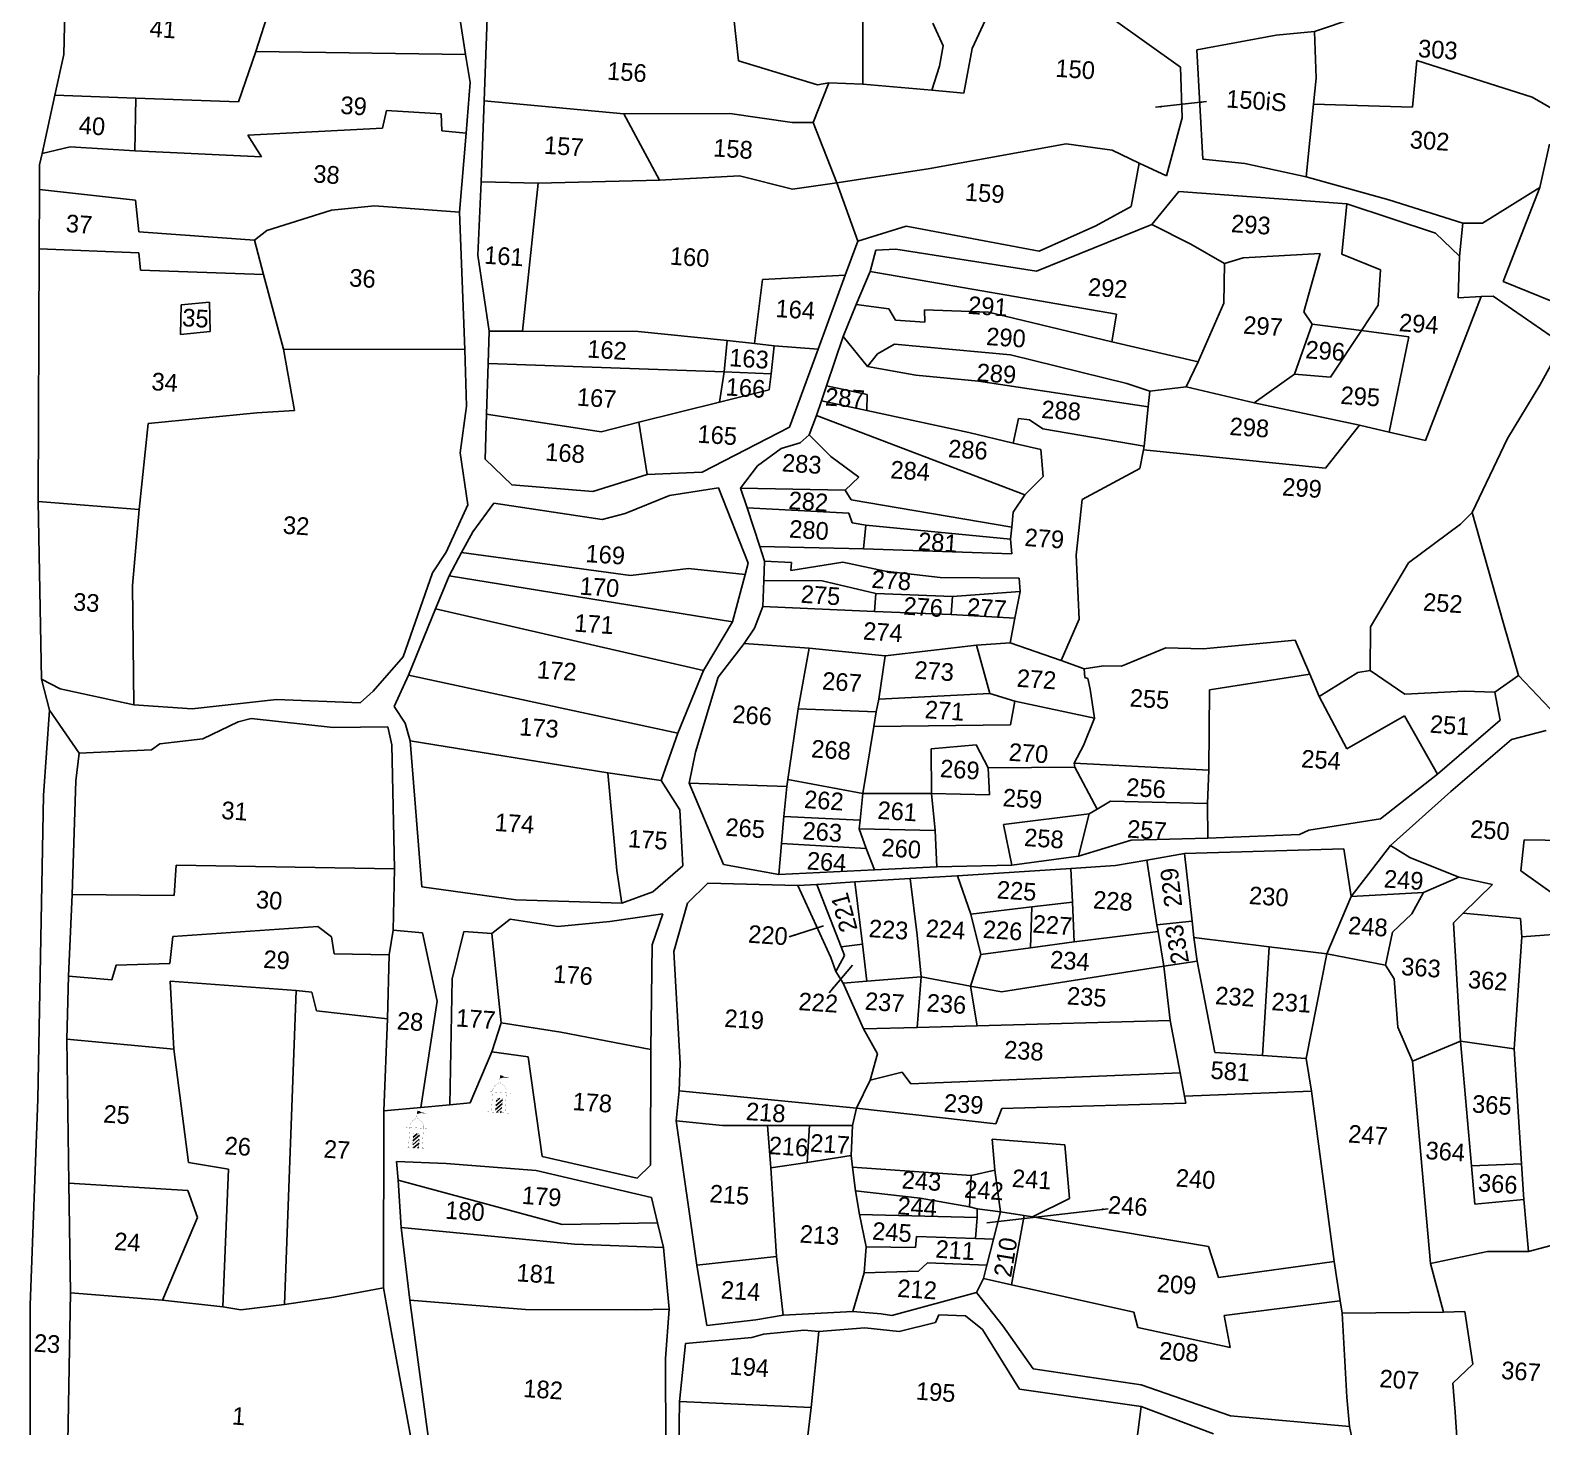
# Model space of a CAD drawing. Header units: metres. Extents: x 274790 to 276877, y 2077867 to 2079409.
# Drawn here: x 274841 to 275455, y 2078204 to 2078771 of the extents above; entities that cross this region are included whole.
import ezdxf
from ezdxf.enums import TextEntityAlignment as Align

# ---------------------------------------------------------------- set-up
doc = ezdxf.new("R2010")
doc.units = ezdxf.units.M
for name, color, linetype in [('OFF', 1, 'Continuous'), ('POLY_PARCEL', 6, 'Continuous'), ('POLY_ROAD', 30, 'Continuous'), ('POLY_WATER', 4, 'Continuous'), ('TEXT_PARCEL', 7, 'Continuous'), ('V_BOUND_LINE', 7, 'Continuous')]:
    doc.layers.add(name, color=color, linetype=linetype)
doc.styles.get("Standard").update_dxf_attribs({"font": 'simplex.shx'})
doc.styles.add('TEXT_MAP', font='', dxfattribs={"height": 1.8})
doc.styles.get('TEXT_MAP').set_extended_font_data('Kruti Dev 050')
doc.dimstyles.get("Standard").update_dxf_attribs({"dimtxt": 0.18, "dimasz": 0.18, "dimexe": 0.18, "dimexo": 0.0625, "dimgap": 0.09, "dimtad": 0, "dimtih": 1, "dimtoh": 1, "dimdec": 4, "dimzin": 0, "dimdsep": 46, "dimtxsty": 'Standard', "dimcen": 0.09, "dimadec": 0, "dimazin": 0, "dimtfac": 1, "dimtdec": 4, "dimtofl": 0, "dimtmove": 0, "dimatfit": 3, "dimfxl": 1, "dimtolj": 1, "dimtzin": 0, "dimarcsym": 0})

msp = doc.modelspace()

# ---------------------------------------------------------------- hatches: boundary and pattern name
at = {"linetype": 'Continuous'}
for points in [[(275032.78, 2078345.46), (275033.58, 2078345.53), (275034.46, 2078345.39), (275035.56, 2078345.35), (275033.34, 2078345.82), (275032.66, 2078346.26), (275031.79, 2078346.45), (275031.68, 2078345.17), (275031.83, 2078345.17)], [(274999.13, 2078331.04), (274999.93, 2078331.12), (275000.8, 2078330.97), (275001.9, 2078330.94), (274999.68, 2078331.4), (274999.01, 2078331.85), (274998.14, 2078332.04), (274998.03, 2078330.76), (274998.18, 2078330.76)]]:
    msp.add_hatch(color=256, dxfattribs=at).paths.add_polyline_path(points)
h = msp.add_hatch(dxfattribs=at)
h.set_pattern_fill('ANSI31', color=256, scale=8.994345, angle=-3.92422, style=0)
h.set_pattern_definition([(41.07578, (274778.0122, 2078096.6078), (-0.7387243, 0.8475385), [])])
h.paths.add_polyline_path([(275030.23, 2078337.19), (275029.83, 2078331.4), (275032.34, 2078331.23), (275032.73, 2078337.02)])
h = msp.add_hatch(dxfattribs=at)
h.set_pattern_fill('ANSI31', color=256, scale=8.994345, angle=-3.92422, style=0)
h.set_pattern_definition([(41.07578, (274744.3589, 2078082.1954), (-0.7387243, 0.8475385), [])])
h.paths.add_polyline_path([(274996.57, 2078322.78), (274996.18, 2078316.99), (274998.68, 2078316.81), (274999.08, 2078322.61)])

# ---------------------------------------------------------------- linework, layer by layer
at = {"linetype": 'Continuous', "const_width": 0.045}
for points in [[(275031.56, 2078343.78), (275031.79, 2078346.45), (275032.66, 2078346.26), (275033.34, 2078345.82), (275035.56, 2078345.35), (275034.46, 2078345.39), (275033.58, 2078345.53), (275032.78, 2078345.46), (275031.83, 2078345.17), (275031.68, 2078345.17)], [(275027.23, 2078339.78), (275036.02, 2078339.18)], [(275028.2, 2078331.51), (275028.76, 2078339.67)], [(275028.76, 2078339.67), (275028.83, 2078340.7), (275029.41, 2078341.98), (275030.3, 2078342.76), (275031.08, 2078343.15), (275031.56, 2078343.78), (275032.06, 2078343.26), (275033.02, 2078342.44), (275033.56, 2078342.05), (275034, 2078341.36), (275034.3, 2078340.5), (275034.3, 2078339.29)], [(275033.74, 2078331.13), (275034.3, 2078339.29)], [(275029.83, 2078331.4), (275030.23, 2078337.19), (275032.73, 2078337.02), (275032.34, 2078331.23)], [(274995.11, 2078325.26), (274995.18, 2078326.29), (274995.76, 2078327.57), (274996.65, 2078328.35), (274997.42, 2078328.74), (274997.91, 2078329.36), (274998.4, 2078328.84), (274999.36, 2078328.03), (274999.91, 2078327.64), (275000.35, 2078326.95), (275000.64, 2078326.09), (275000.65, 2078324.88)], [(274997.91, 2078329.36), (274998.14, 2078332.04), (274999.01, 2078331.85), (274999.68, 2078331.4), (275001.9, 2078330.94), (275000.8, 2078330.97), (274999.93, 2078331.12), (274999.13, 2078331.04), (274998.18, 2078330.76), (274998.03, 2078330.76)], [(275026.67, 2078331.61), (275035.54, 2078331.01)], [(274993.57, 2078325.37), (275002.36, 2078324.76)], [(274994.55, 2078317.1), (274995.11, 2078325.26)], [(274996.18, 2078316.99), (274996.57, 2078322.78), (274999.08, 2078322.61), (274998.68, 2078316.81)], [(275000.09, 2078316.72), (275000.65, 2078324.88)], [(274993.01, 2078317.2), (275001.89, 2078316.59)]]:
    msp.add_lwpolyline(points, dxfattribs=at)
at = {"layer": 'OFF'}
msp.add_line((275445.43, 2078508.88), (275458.25, 2078495.36), dxfattribs=at)
at = {"layer": 'POLY_PARCEL'}
for p, q in [((275128.65, 2078758.76), (275123.31, 2078807.67)), ((275179.16, 2078749.26), (275179.13, 2078793.49)), ((275223.57, 2078763.74), (275236.84, 2078792.5)), ((274938.14, 2078779.91), (274932.55, 2078762.5)), ((275207.58, 2078774.01), (275211.68, 2078764.83)), ((275362.53, 2078770.72), (275363.24, 2078751.65)), ((274932.55, 2078762.5), (274925.44, 2078742.12)), ((274932.55, 2078762.5), (275017.75, 2078761.37)), ((275211.68, 2078764.83), (275210.28, 2078756.58)), ((275220.1, 2078745.62), (275223.57, 2078763.74)), ((275160.72, 2078748.95), (275128.65, 2078758.76)), ((275210.28, 2078756.58), (275207.09, 2078746.77)), ((275402.42, 2078739.97), (275404.09, 2078758.86)), ((275404.09, 2078758.86), (275450.94, 2078743.96)), ((275158.87, 2078733.67), (275165.25, 2078749.8)), ((275165.25, 2078749.8), (275160.72, 2078748.95)), ((275165.25, 2078749.8), (275179.16, 2078749.26)), ((275363.24, 2078751.65), (275362.19, 2078741.13)), ((274883.82, 2078743.59), (274850.88, 2078744.75)), ((274883.82, 2078743.59), (274883.44, 2078722.2)), ((274925.44, 2078742.12), (274883.82, 2078743.59)), ((275179.16, 2078749.26), (275207.09, 2078746.77)), ((275207.09, 2078746.77), (275220.1, 2078745.62)), ((275450.94, 2078743.96), (275459.88, 2078738.87)), ((274983.98, 2078731.4), (274985.59, 2078738.55)), ((274985.59, 2078738.55), (275007.76, 2078737.15)), ((275082.04, 2078737.23), (275025.25, 2078742.49)), ((275362.19, 2078741.13), (275359.24, 2078711.57)), ((275362.19, 2078741.13), (275402.42, 2078739.97)), ((274929.29, 2078728.53), (274983.98, 2078731.4)), ((275007.76, 2078737.15), (275008.12, 2078730.33)), ((275082.04, 2078737.23), (275125.03, 2078737.31)), ((275096.54, 2078710.3), (275082.04, 2078737.23)), ((275125.03, 2078737.31), (275150.36, 2078733.67)), ((275150.36, 2078733.67), (275158.87, 2078733.67)), ((275158.87, 2078733.67), (275168.54, 2078709.12)), ((274934.91, 2078719.73), (274929.29, 2078728.53)), ((275008.12, 2078730.33), (275017.95, 2078729.39)), ((274845.69, 2078721.06), (274857.1, 2078723.72)), ((274857.1, 2078723.72), (274883.44, 2078722.2)), ((274883.44, 2078722.2), (274934.91, 2078719.73)), ((275205.67, 2078714.78), (275261.71, 2078724.94)), ((275261.71, 2078724.94), (275280.35, 2078722.49)), ((275280.35, 2078722.49), (275291.33, 2078717.15)), ((275454.1, 2078707.28), (275458.08, 2078724.81)), ((275168.54, 2078709.12), (275205.67, 2078714.78)), ((275024.07, 2078709.54), (275047.19, 2078708.96)), ((275047.19, 2078708.96), (275040.85, 2078648.81)), ((275047.19, 2078708.96), (275096.54, 2078710.3)), ((275128.94, 2078711.97), (275096.54, 2078710.3)), ((275150.56, 2078706.6), (275128.94, 2078711.97)), ((275168.54, 2078709.12), (275150.56, 2078706.6)), ((275168.54, 2078709.12), (275177.07, 2078685.51)), ((275454.1, 2078707.28), (275430.83, 2078692.74)), ((275439.23, 2078669.08), (275454.1, 2078707.28)), ((274844.65, 2078706.41), (274883.73, 2078702.14)), ((274883.73, 2078702.14), (274885.08, 2078689.26)), ((275373.66, 2078680.14), (275375.71, 2078700.66)), ((274937, 2078689.82), (274963.33, 2078698.08)), ((274963.33, 2078698.08), (274980.73, 2078699.86)), ((274980.73, 2078699.86), (275015.33, 2078697.21)), ((274885.08, 2078689.26), (274932.02, 2078685.91)), ((274932.02, 2078685.91), (274937, 2078689.82)), ((275296.47, 2078692.26), (275312.31, 2078684.29)), ((275430.83, 2078692.74), (275422.77, 2078692.71)), ((274885.04, 2078680.64), (274844.54, 2078682.34)), ((274932.02, 2078685.91), (274935.65, 2078671.88)), ((275312.31, 2078684.29), (275325.96, 2078676.4)), ((274885.68, 2078673.64), (274885.04, 2078680.64)), ((275325.96, 2078676.4), (275325.68, 2078660.24)), ((275325.96, 2078676.4), (275333.63, 2078678.65)), ((275333.63, 2078678.65), (275364.92, 2078680.4)), ((275364.92, 2078680.4), (275358.28, 2078656.66)), ((275389.37, 2078673.78), (275373.66, 2078680.14)), ((275421.51, 2078679.3), (275420.87, 2078662.44)), ((274935.65, 2078671.88), (274885.68, 2078673.64)), ((274935.65, 2078671.88), (274943.78, 2078641.55)), ((275138.3, 2078669.89), (275135.13, 2078643.83)), ((275171.97, 2078671.63), (275138.3, 2078669.89)), ((275282.18, 2078655.76), (275182.07, 2078673.12)), ((275388.38, 2078659.39), (275389.37, 2078673.78)), ((275495.28, 2078646.32), (275439.23, 2078669.08)), ((274902.25, 2078659.52), (274901.99, 2078647.58)), ((274913.74, 2078660.68), (274902.25, 2078659.52)), ((274914.03, 2078648.7), (274913.74, 2078660.68)), ((275176.45, 2078659.65), (275189.65, 2078657.94)), ((275189.65, 2078657.94), (275192.39, 2078653.3)), ((275325.68, 2078660.24), (275315.3, 2078636.4)), ((275381.62, 2078649.12), (275388.38, 2078659.39)), ((275430.33, 2078662.9), (275407.7, 2078604.38)), ((275420.87, 2078662.44), (275430.33, 2078662.9)), ((275430.33, 2078662.9), (275435.11, 2078663.13)), ((275435.11, 2078663.13), (275458.76, 2078646.77)), ((275192.39, 2078653.3), (275204.3, 2078652.48)), ((275204.3, 2078652.48), (275204.09, 2078657.5)), ((275204.09, 2078657.5), (275230.19, 2078656.55)), ((275230.19, 2078656.55), (275280.29, 2078644.49)), ((275280.29, 2078644.49), (275282.18, 2078655.76)), ((275354.45, 2078631.39), (275361.69, 2078651.76)), ((275358.28, 2078656.66), (275361.69, 2078651.76)), ((275361.69, 2078651.76), (275381.62, 2078649.12)), ((274901.99, 2078647.58), (274914.03, 2078648.7)), ((275040.85, 2078648.81), (275027.3, 2078648.85)), ((275087.85, 2078648.67), (275040.85, 2078648.81)), ((275124.06, 2078645.08), (275087.85, 2078648.67)), ((275171.05, 2078646.69), (275180.97, 2078634.45)), ((275369.11, 2078630.11), (275381.62, 2078649.12)), ((275381.62, 2078649.12), (275400.86, 2078646.57)), ((275400.86, 2078646.57), (275392.9, 2078607.85)), ((274943.78, 2078641.55), (275017.48, 2078641.46)), ((274943.78, 2078641.55), (274948.29, 2078616.59)), ((275124.06, 2078645.08), (275122.81, 2078632.34)), ((275135.13, 2078643.83), (275124.06, 2078645.08)), ((275143.12, 2078642.93), (275135.13, 2078643.83)), ((275141.81, 2078631.59), (275143.12, 2078642.93)), ((275143.12, 2078642.93), (275160.9, 2078641.5)), ((275180.97, 2078634.45), (275185.05, 2078639.62)), ((275185.05, 2078639.62), (275192, 2078643.59)), ((275192, 2078643.59), (275239.02, 2078639.25)), ((275239.02, 2078639.25), (275286.37, 2078627.66)), ((275280.29, 2078644.49), (275315.3, 2078636.4)), ((275026.89, 2078635.71), (275122.81, 2078632.34)), ((275180.97, 2078634.45), (275200.6, 2078631.04)), ((275315.3, 2078636.4), (275310.42, 2078626.26)), ((275122.81, 2078632.34), (275120.95, 2078619.98)), ((275122.81, 2078632.34), (275141.81, 2078631.59)), ((275141.05, 2078625), (275141.81, 2078631.59)), ((275200.6, 2078631.04), (275226.04, 2078628.59)), ((275226.04, 2078628.59), (275295.02, 2078618.16)), ((275286.37, 2078627.66), (275295.68, 2078624.51)), ((275338.07, 2078619.72), (275354.45, 2078631.39)), ((275354.45, 2078631.39), (275369.11, 2078630.11)), ((275120.95, 2078619.98), (275141.05, 2078625)), ((275180.88, 2078623.07), (275164.31, 2078626.67)), ((275180.75, 2078616.64), (275180.88, 2078623.07)), ((275295.68, 2078624.51), (275295.02, 2078618.16)), ((275310.42, 2078626.26), (275295.68, 2078624.51)), ((275310.42, 2078626.26), (275338.07, 2078619.72)), ((274932.92, 2078615.7), (274888.8, 2078611.31)), ((274948.29, 2078616.59), (274932.92, 2078615.7)), ((275072.81, 2078607.98), (275026.3, 2078615.11)), ((275120.95, 2078619.98), (275088.11, 2078611.94)), ((275180.75, 2078616.64), (275162.27, 2078620.62)), ((275222.13, 2078607.73), (275180.75, 2078616.64)), ((275295.02, 2078618.16), (275293.43, 2078602.12)), ((275380.86, 2078610.67), (275338.07, 2078619.72)), ((274888.8, 2078611.31), (274885.14, 2078576.42)), ((275088.11, 2078611.94), (275072.81, 2078607.98)), ((275091.5, 2078590.68), (275088.11, 2078611.94)), ((275160.22, 2078614.56), (275244.88, 2078582.38)), ((275240.15, 2078603.41), (275242.28, 2078613.43)), ((275242.28, 2078613.43), (275246.84, 2078612.88)), ((275246.84, 2078612.88), (275252.28, 2078609.17)), ((275252.28, 2078609.17), (275293.43, 2078602.12)), ((275367.01, 2078593.2), (275380.86, 2078610.67)), ((275392.9, 2078607.85), (275380.86, 2078610.67)), ((275166.07, 2078597.94), (275157.3, 2078606.68)), ((275240.15, 2078603.41), (275222.13, 2078607.73)), ((275251.43, 2078600.71), (275240.15, 2078603.41)), ((275407.7, 2078604.38), (275392.9, 2078607.85)), ((275177.46, 2078589.47), (275166.07, 2078597.94)), ((275252.35, 2078589.8), (275251.43, 2078600.71)), ((275293.07, 2078600.65), (275291.58, 2078593.09)), ((275293.43, 2078602.12), (275293.07, 2078600.65)), ((275293.07, 2078600.65), (275367.01, 2078593.2)), ((275293.43, 2078602.12), (275293.43, 2078602.12)), ((275291.58, 2078593.09), (275268.17, 2078580.51)), ((275129.38, 2078585.08), (275171.9, 2078584.19)), ((275171.9, 2078584.19), (275177.46, 2078589.47)), ((275171.9, 2078584.19), (275174.42, 2078580.31)), ((275244.88, 2078582.38), (275252.35, 2078589.8)), ((274885.14, 2078576.42), (274844.08, 2078579.68)), ((275174.42, 2078580.31), (275239.66, 2078569.24)), ((275244.88, 2078582.38), (275240.22, 2078575.33)), ((275268.17, 2078580.51), (275265.78, 2078557.86)), ((274885.14, 2078576.42), (274882.46, 2078545.56)), ((275173.4, 2078574.91), (275132.14, 2078577.1)), ((275174.8, 2078570.92), (275173.4, 2078574.91)), ((275240.22, 2078575.33), (275239.66, 2078569.24)), ((275426.63, 2078575.14), (275421.86, 2078570.46)), ((275180.3, 2078569.99), (275174.8, 2078570.92)), ((275180.3, 2078569.99), (275179.33, 2078560.37)), ((275239.09, 2078564.36), (275180.3, 2078569.99)), ((275239.66, 2078569.24), (275239.09, 2078564.36)), ((275421.86, 2078570.46), (275400.73, 2078554.66)), ((275137.2, 2078561.4), (275179.33, 2078560.37)), ((275179.33, 2078560.37), (275239.61, 2078558.34)), ((275239.61, 2078558.34), (275239.09, 2078564.36)), ((275016.14, 2078558.96), (275084.67, 2078549.59)), ((275150.16, 2078554.89), (275139.14, 2078555.42)), ((275170.97, 2078554.95), (275149.88, 2078551.59)), ((275149.88, 2078551.59), (275150.16, 2078554.89)), ((275188.21, 2078551.36), (275170.97, 2078554.95)), ((275265.78, 2078557.86), (275267.01, 2078531.77)), ((275400.73, 2078554.66), (275385.32, 2078528.74)), ((275126.2, 2078530.77), (275011.01, 2078549.47)), ((275084.67, 2078549.59), (275108.24, 2078552.42)), ((275108.24, 2078552.42), (275131.33, 2078549.98)), ((275138.87, 2078547.49), (275162.54, 2078547.45)), ((275162.54, 2078547.45), (275184.34, 2078542.3)), ((275210.57, 2078548.72), (275188.21, 2078551.36)), ((275242.57, 2078548.47), (275210.57, 2078548.72)), ((275243.08, 2078543.01), (275242.57, 2078548.47)), ((274882.46, 2078545.56), (274883.01, 2078497.04)), ((275183.88, 2078534.97), (275184.34, 2078542.3)), ((275184.34, 2078542.3), (275215.51, 2078541.01)), ((275215.51, 2078541.01), (275214.93, 2078533.69)), ((275215.51, 2078541.01), (275243.08, 2078543.01)), ((275240.79, 2078532.26), (275243.08, 2078543.01)), ((275114.38, 2078511), (275005.54, 2078536.02)), ((275138.51, 2078537.03), (275183.88, 2078534.97)), ((275183.88, 2078534.97), (275214.93, 2078533.69)), ((275214.93, 2078533.69), (275240.79, 2078532.26)), ((275238.92, 2078522.14), (275240.79, 2078532.26)), ((275267.01, 2078531.77), (275259.68, 2078514.97)), ((275385.32, 2078528.74), (275385.21, 2078510.94)), ((275317.29, 2078519.8), (275354.66, 2078523.26)), ((275354.66, 2078523.26), (275360.67, 2078509.49)), ((275130.9, 2078521.87), (275157.37, 2078520.06)), ((275152.85, 2078495.35), (275157.37, 2078520.06)), ((275157.37, 2078520.06), (275188.19, 2078516.91)), ((275185.59, 2078499.32), (275188.19, 2078516.91)), ((275188.19, 2078516.91), (275225.23, 2078521.23)), ((275225.23, 2078521.23), (275238.92, 2078522.14)), ((275225.23, 2078521.23), (275230.68, 2078501.6)), ((275259.68, 2078514.97), (275238.92, 2078522.14)), ((275284.22, 2078512.67), (275302.13, 2078520.15)), ((275302.13, 2078520.15), (275317.29, 2078519.8)), ((275269.04, 2078511.59), (275259.68, 2078514.97)), ((275269.04, 2078511.59), (275276.83, 2078512.81)), ((275269.23, 2078508.08), (275269.04, 2078511.59)), ((275276.83, 2078512.81), (275284.22, 2078512.67)), ((275380.19, 2078510.1), (275385.21, 2078510.94)), ((275385.21, 2078510.94), (275399.3, 2078501.35)), ((274994.56, 2078509.05), (275103.91, 2078485.52)), ((275270.49, 2078507.72), (275269.23, 2078508.08)), ((275271.49, 2078503.31), (275270.49, 2078507.72)), ((275360.67, 2078509.49), (275319.88, 2078503.11)), ((275360.67, 2078509.49), (275364.49, 2078500.33)), ((275364.49, 2078500.33), (275380.19, 2078510.1)), ((275185.59, 2078499.32), (275184.57, 2078494.16)), ((275230.68, 2078501.6), (275185.59, 2078499.32)), ((275240.8, 2078498.52), (275230.68, 2078501.6)), ((275239.02, 2078488.81), (275240.8, 2078498.52)), ((275240.8, 2078498.52), (275273.26, 2078491.61)), ((275273.26, 2078491.61), (275271.49, 2078503.31)), ((275319.88, 2078503.11), (275319.69, 2078470.5)), ((275364.49, 2078500.33), (275375.67, 2078479.17)), ((275399.3, 2078501.35), (275423.32, 2078502.49)), ((275423.32, 2078502.49), (275435.85, 2078502.11)), ((275152.85, 2078495.35), (275148.59, 2078466.6)), ((275184.57, 2078494.16), (275152.85, 2078495.35)), ((275184.57, 2078494.16), (275183.6, 2078488.26)), ((275375.67, 2078479.17), (275399.13, 2078492.58)), ((275399.13, 2078492.58), (275412.54, 2078468.86)), ((275179.15, 2078460.91), (275183.6, 2078488.26)), ((275183.6, 2078488.26), (275239.02, 2078488.81)), ((275268.78, 2078480.47), (275273.26, 2078491.61)), ((275075.53, 2078469.4), (274995.21, 2078482.33)), ((275225.1, 2078480.69), (275206.91, 2078479.15)), ((275230.04, 2078471.45), (275225.1, 2078480.69)), ((275264.97, 2078473.34), (275268.78, 2078480.47)), ((274859.48, 2078466.11), (274860.72, 2078477.31)), ((275206.91, 2078479.15), (275206.98, 2078460.95)), ((275075.53, 2078469.4), (275097.13, 2078466.29)), ((275079.21, 2078429.65), (275075.53, 2078469.4)), ((275265.27, 2078471.61), (275230.04, 2078471.45)), ((275230.6, 2078460.44), (275230.04, 2078471.45)), ((275264.97, 2078473.34), (275265.27, 2078471.61)), ((275319.69, 2078470.5), (275264.97, 2078473.34)), ((275265.27, 2078471.61), (275265.27, 2078471.61)), ((275265.27, 2078471.61), (275274.28, 2078454.65)), ((275319.14, 2078456.87), (275319.69, 2078470.5)), ((274857.93, 2078419.93), (274859.48, 2078466.11)), ((275148.18, 2078463.87), (275108.59, 2078465.15)), ((275147.03, 2078451.66), (275148.18, 2078463.87)), ((275148.59, 2078466.6), (275148.18, 2078463.87)), ((275179.15, 2078460.91), (275148.59, 2078466.6)), ((275179.15, 2078460.91), (275177.98, 2078450.16)), ((275206.98, 2078460.95), (275179.15, 2078460.91)), ((275206.98, 2078460.95), (275230.6, 2078460.44)), ((275208.49, 2078445.93), (275206.98, 2078460.95)), ((275274.28, 2078454.65), (275279.69, 2078457.91)), ((275279.69, 2078457.91), (275319.14, 2078456.87)), ((275319.14, 2078456.87), (275319.26, 2078442.87)), ((275147.03, 2078451.66), (275146.04, 2078440.63)), ((275177.98, 2078450.16), (275147.03, 2078451.66)), ((275177.98, 2078450.16), (275177.61, 2078446.55)), ((275236.18, 2078448.38), (275270.98, 2078452.66)), ((275270.98, 2078452.66), (275266.68, 2078435.47)), ((275270.98, 2078452.66), (275274.28, 2078454.65)), ((275177.61, 2078446.55), (275208.49, 2078445.93)), ((275177.61, 2078446.55), (275180.52, 2078438.68)), ((275208.49, 2078445.93), (275209.16, 2078431.1)), ((275239.66, 2078431.9), (275236.18, 2078448.38)), ((275146.04, 2078440.63), (275145.04, 2078427.98)), ((275146.04, 2078440.63), (275180.52, 2078438.68)), ((275180.52, 2078438.68), (275183.78, 2078429.93)), ((275312.83, 2078409.06), (275309.81, 2078436.53)), ((275393.51, 2078439.81), (275401.31, 2078434.95)), ((275446.38, 2078429.57), (275447.68, 2078442.11)), ((275447.68, 2078442.11), (275464.81, 2078441.88)), ((274900.17, 2078431.8), (274899.33, 2078419.47)), ((274988.88, 2078430.41), (274900.17, 2078431.8)), ((274988.88, 2078430.41), (274988.88, 2078430.41)), ((275264.26, 2078416.83), (275263.63, 2078430.53)), ((275298.59, 2078407.54), (275294.44, 2078433.88)), ((275401.31, 2078434.95), (275421.19, 2078427.01)), ((275081.22, 2078416.44), (275079.21, 2078429.65)), ((275178.96, 2078399.79), (275175.92, 2078425)), ((275201.17, 2078403.38), (275198.39, 2078426.39)), ((275222.91, 2078411.9), (275217.52, 2078427.56)), ((275421.19, 2078427.01), (275406.87, 2078420.74)), ((275421.19, 2078427.01), (275434.9, 2078424.05)), ((275460.4, 2078419.47), (275446.38, 2078429.57)), ((274857.93, 2078419.93), (274856.42, 2078386.75)), ((274899.33, 2078419.47), (274857.93, 2078419.93)), ((275152.76, 2078423.57), (275166.04, 2078394.38)), ((275170.26, 2078398.7), (275160.39, 2078424.04)), ((275377.49, 2078419.06), (275367.63, 2078395.74)), ((275406.87, 2078420.74), (275377.49, 2078419.06)), ((275402.08, 2078412.12), (275406.87, 2078420.74)), ((275434.9, 2078424.05), (275423, 2078412.32)), ((275222.91, 2078411.9), (275247.79, 2078414.87)), ((275247.79, 2078414.87), (275247.24, 2078398.24)), ((275247.79, 2078414.87), (275264.26, 2078416.83)), ((275265, 2078400.67), (275264.26, 2078416.83)), ((275394.32, 2078404.58), (275402.08, 2078412.12)), ((275423, 2078412.32), (275419.08, 2078408.45)), ((275446.31, 2078410.12), (275423, 2078412.32)), ((274957.78, 2078406.87), (274898.81, 2078402.85)), ((274963.22, 2078402.78), (274957.78, 2078406.87)), ((275227.07, 2078395.48), (275222.91, 2078411.9)), ((275298.59, 2078407.54), (275312.83, 2078409.06)), ((275299.02, 2078404.94), (275298.59, 2078407.54)), ((275313.54, 2078402.51), (275312.83, 2078409.06)), ((275419.08, 2078408.45), (275421.91, 2078360.32)), ((275446.79, 2078402.65), (275446.31, 2078410.12)), ((274898.81, 2078402.85), (274897.67, 2078391.89)), ((274964.33, 2078395.75), (274963.22, 2078402.78)), ((274986.64, 2078395.43), (274988.32, 2078405.46)), ((275028.39, 2078404.06), (275032.19, 2078367.76)), ((275170.26, 2078398.7), (275178.96, 2078399.79)), ((275180.78, 2078384.68), (275178.96, 2078399.79)), ((275202.79, 2078386.46), (275201.17, 2078403.38)), ((275265, 2078400.67), (275247.24, 2078398.24)), ((275299.02, 2078404.94), (275265, 2078400.67)), ((275301.33, 2078390.83), (275299.02, 2078404.94)), ((275344.2, 2078398.67), (275313.54, 2078402.51)), ((275313.54, 2078402.51), (275314.93, 2078392.78)), ((275391.45, 2078391.15), (275394.32, 2078404.58)), ((275443.68, 2078357.15), (275446.79, 2078402.65)), ((275446.79, 2078402.65), (275479.78, 2078405.25)), ((274986.64, 2078395.43), (274964.33, 2078395.75)), ((274986.07, 2078369.4), (274986.64, 2078395.43)), ((275166.04, 2078394.38), (275168.16, 2078388.68)), ((275168.16, 2078388.68), (275171.66, 2078395.11)), ((275171.66, 2078395.11), (275170.26, 2078398.7)), ((275227.07, 2078395.48), (275222.88, 2078382.69)), ((275247.24, 2078398.24), (275227.07, 2078395.48)), ((275341.42, 2078354.42), (275344.2, 2078398.67)), ((275367.63, 2078395.74), (275344.2, 2078398.67)), ((275359.14, 2078353.21), (275367.63, 2078395.74)), ((275367.63, 2078395.74), (275391.45, 2078391.15)), ((274875.85, 2078391.26), (274874.11, 2078385.27)), ((274897.67, 2078391.89), (274875.85, 2078391.26)), ((275171.16, 2078383.9), (275168.16, 2078388.68)), ((275301.33, 2078390.83), (275235.49, 2078380.33)), ((275314.93, 2078392.78), (275301.33, 2078390.83)), ((275301.33, 2078390.83), (275303.99, 2078368.67)), ((275314.93, 2078392.78), (275322.02, 2078355.75)), ((275394.97, 2078385.62), (275391.45, 2078391.15)), ((274856.42, 2078386.75), (274855.72, 2078361.06)), ((274874.11, 2078385.27), (274856.42, 2078386.75)), ((274948.97, 2078380.93), (274897.71, 2078384.72)), ((274897.71, 2078384.72), (274899.26, 2078357.01)), ((275180.78, 2078384.68), (275171.16, 2078383.9)), ((275171.16, 2078383.9), (275179.35, 2078365.26)), ((275202.79, 2078386.46), (275180.78, 2078384.68)), ((275202.79, 2078386.46), (275201.11, 2078365.86)), ((275222.88, 2078382.69), (275202.79, 2078386.46)), ((275222.88, 2078382.69), (275225.6, 2078366.53)), ((275235.49, 2078380.33), (275222.88, 2078382.69)), ((275396.41, 2078366.06), (275394.97, 2078385.62)), ((274944.12, 2078253.26), (274948.97, 2078380.93)), ((274948.97, 2078380.93), (274955.3, 2078380.24)), ((274955.3, 2078380.24), (274957.17, 2078372.68)), ((274957.17, 2078372.68), (274986.07, 2078369.4)), ((274986.07, 2078369.4), (274984.6, 2078331.95)), ((275032.19, 2078367.76), (275028.45, 2078355.94)), ((275032.19, 2078367.76), (275056.49, 2078364.02)), ((275056.49, 2078364.02), (275092.99, 2078356.91)), ((275179.35, 2078365.26), (275201.11, 2078365.86)), ((275185.05, 2078355.14), (275179.35, 2078365.26)), ((275201.11, 2078365.86), (275225.6, 2078366.53)), ((275225.6, 2078366.53), (275303.99, 2078368.67)), ((275303.99, 2078368.67), (275308.03, 2078347.46)), ((275402.43, 2078352.2), (275396.41, 2078366.06)), ((274856.54, 2078302.59), (274855.72, 2078361.06)), ((274855.72, 2078361.06), (274899.26, 2078357.01)), ((274899.26, 2078357.01), (274905.13, 2078310.95)), ((275402.43, 2078352.2), (275421.91, 2078360.32)), ((275443.68, 2078357.15), (275421.91, 2078360.32)), ((275421.91, 2078360.32), (275426.31, 2078309.6)), ((275446.63, 2078310.5), (275443.68, 2078357.15)), ((275182.02, 2078344.42), (275185.05, 2078355.14)), ((275322.02, 2078355.75), (275341.42, 2078354.42)), ((275341.42, 2078354.42), (275359.14, 2078353.21)), ((275361.3, 2078339.99), (275359.14, 2078353.21)), ((275409.64, 2078270.01), (275402.43, 2078352.2)), ((275195.05, 2078347.7), (275182.02, 2078344.42)), ((275198.62, 2078343), (275195.05, 2078347.7)), ((275308.03, 2078347.46), (275198.62, 2078343)), ((275309.73, 2078337.91), (275308.03, 2078347.46)), ((275104.5, 2078340.17), (275176.52, 2078333.12)), ((275182.02, 2078344.42), (275176.52, 2078333.12)), ((275309.73, 2078337.91), (275361.3, 2078339.99)), ((275361.3, 2078339.99), (275370.53, 2078270.79)), ((275176.52, 2078333.12), (275174.91, 2078325.99)), ((275176.52, 2078333.12), (275233.13, 2078326.73)), ((275233.13, 2078326.73), (275235.51, 2078332.96)), ((275235.51, 2078332.96), (275310.24, 2078335.07)), ((275310.24, 2078335.07), (275309.73, 2078337.91)), ((275122.04, 2078326.01), (275103.24, 2078327.89)), ((275140.41, 2078326), (275122.04, 2078326.01)), ((275140.41, 2078326), (275141.73, 2078308.8)), ((275157.39, 2078326), (275140.41, 2078326)), ((275157.39, 2078326), (275156.49, 2078311.06)), ((275174.91, 2078325.99), (275157.39, 2078326)), ((275174.36, 2078313.79), (275174.91, 2078325.99)), ((275232.67, 2078307.85), (275231.59, 2078320.44)), ((275231.59, 2078320.44), (275261.21, 2078318.13)), ((275156.49, 2078311.06), (275174.36, 2078313.79)), ((275174.95, 2078309.1), (275174.36, 2078313.79)), ((275261.21, 2078318.13), (275263.05, 2078296.31)), ((274905.13, 2078310.95), (274921.41, 2078308.24)), ((274921.41, 2078308.24), (274919.19, 2078252.35)), ((275141.73, 2078308.8), (275156.49, 2078311.06)), ((275141.73, 2078308.8), (275143.99, 2078272.76)), ((275174.95, 2078309.1), (275223.06, 2078305.72)), ((275176.16, 2078299.48), (275174.95, 2078309.1)), ((275232.67, 2078307.85), (275223.06, 2078305.72)), ((275234.98, 2078290.94), (275232.67, 2078307.85)), ((275426.31, 2078309.6), (275446.63, 2078310.5)), ((275426.31, 2078309.6), (275427.66, 2078294)), ((275447.55, 2078295.97), (275446.63, 2078310.5)), ((274904.88, 2078299.56), (274856.54, 2078302.59)), ((274857.25, 2078258.02), (274856.54, 2078302.59)), ((275056.98, 2078285.8), (274990.35, 2078303.88)), ((275223.06, 2078305.72), (275222.47, 2078292.97)), ((274908.81, 2078288.69), (274904.88, 2078299.56)), ((275176.16, 2078299.48), (275177.73, 2078289.92)), ((275202.4, 2078296.57), (275176.16, 2078299.48)), ((275222.47, 2078292.97), (275202.4, 2078296.57)), ((275263.05, 2078296.31), (275248.03, 2078288.87)), ((275427.66, 2078294), (275447.55, 2078295.97)), ((275447.55, 2078295.97), (275449.49, 2078274.79)), ((275180.44, 2078276.66), (275177.73, 2078289.92)), ((275177.73, 2078289.92), (275225.51, 2078288.59)), ((275222.47, 2078292.97), (275225.48, 2078292.21)), ((275225.48, 2078292.21), (275234.98, 2078290.94)), ((275225.51, 2078288.59), (275225.48, 2078292.21)), ((275232.18, 2078279.88), (275234.98, 2078290.94)), ((275234.98, 2078290.94), (275244.62, 2078289.44)), ((275244.62, 2078289.44), (275239.53, 2078261.32)), ((275244.62, 2078289.44), (275248.03, 2078288.87)), ((274894.64, 2078255), (274908.81, 2078288.69)), ((274991.51, 2078284.62), (275061.93, 2078277.83)), ((275095.72, 2078286.41), (275056.98, 2078285.8)), ((275225.51, 2078288.59), (275224.91, 2078280.15)), ((275248.03, 2078288.87), (275319.46, 2078276.8)), ((275061.93, 2078277.83), (275098.16, 2078276.46)), ((275200.52, 2078276.5), (275200.87, 2078280.93)), ((275200.87, 2078280.93), (275224.91, 2078280.15)), ((275224.91, 2078280.15), (275232.18, 2078279.88)), ((275229.49, 2078269.3), (275232.18, 2078279.88)), ((275467.41, 2078279.55), (275449.49, 2078274.79)), ((275143.99, 2078272.76), (275111.71, 2078269.28)), ((275143.99, 2078272.76), (275146.78, 2078248.99)), ((275179.71, 2078266.14), (275180.44, 2078276.66)), ((275180.44, 2078276.66), (275200.52, 2078276.5)), ((275319.46, 2078276.8), (275323.61, 2078264.28)), ((275323.61, 2078264.28), (275370.53, 2078270.79)), ((275370.53, 2078270.79), (275373.05, 2078254.77)), ((275432.79, 2078274.82), (275409.64, 2078270.01)), ((275449.49, 2078274.79), (275432.79, 2078274.82)), ((275175.03, 2078250.4), (275179.71, 2078266.14)), ((275179.71, 2078266.14), (275201.75, 2078266.85)), ((275201.75, 2078266.85), (275205.32, 2078270.23)), ((275205.32, 2078270.23), (275229.49, 2078269.3)), ((275228.12, 2078263.87), (275229.49, 2078269.3)), ((275409.64, 2078270.01), (275414.96, 2078250.18)), ((274963.24, 2078256.13), (274984.4, 2078260.1)), ((275228.12, 2078263.87), (275225.29, 2078258.13)), ((275239.53, 2078261.32), (275228.12, 2078263.87)), ((275289.25, 2078250.22), (275239.53, 2078261.32)), ((274855.63, 2078165.92), (274857.25, 2078258.02)), ((274857.25, 2078258.02), (274894.64, 2078255)), ((274894.64, 2078255), (274919.19, 2078252.35)), ((274919.19, 2078252.35), (274926.49, 2078251.07)), ((274926.49, 2078251.07), (274944.12, 2078253.26)), ((274944.12, 2078253.26), (274963.24, 2078256.13)), ((274995.04, 2078255.04), (275042.13, 2078251.25)), ((275373.05, 2078254.77), (275325.89, 2078248.82)), ((275373.82, 2078249.71), (275373.05, 2078254.77)), ((275042.13, 2078251.25), (275087.26, 2078251.08)), ((275087.26, 2078251.08), (275100.46, 2078251.41)), ((275290.77, 2078244), (275289.25, 2078250.22)), ((275325.89, 2078248.82), (275328.34, 2078235.86)), ((275414.96, 2078250.18), (275373.82, 2078249.71)), ((275373.82, 2078249.71), (275375.65, 2078215.65)), ((275414.96, 2078250.18), (275423.6, 2078250.42)), ((275423.6, 2078250.42), (275426.87, 2078229.06)), ((275158.06, 2078211.37), (275161.21, 2078242.26)), ((275328.34, 2078235.86), (275290.77, 2078244)), ((275426.87, 2078229.06), (275418.82, 2078221.27)), ((275375.65, 2078215.65), (275376.82, 2078203.75)), ((275418.82, 2078221.27), (275419.68, 2078209.52)), ((275104.65, 2078213.88), (275158.06, 2078211.37)), ((275158.06, 2078211.37), (275154.81, 2078183.46)), ((275290.12, 2078195.94), (275292.21, 2078211.81)), ((275419.68, 2078209.52), (275420.34, 2078199.39))]:
    msp.add_line(p, q, dxfattribs=at)
at = {"layer": 'POLY_ROAD'}
for p, q in [((275396.02, 2078781.88), (275362.53, 2078770.72)), ((275017.75, 2078761.37), (275015.35, 2078776.17)), ((275025.25, 2078742.49), (275026.47, 2078776.15)), ((275279.83, 2078776.35), (275308.15, 2078756.19)), ((275346.97, 2078769.11), (275314.84, 2078763.21)), ((275362.53, 2078770.72), (275346.97, 2078769.11)), ((275314.84, 2078763.21), (275317.2, 2078718.84)), ((275019.62, 2078749.89), (275017.75, 2078761.37)), ((275308.15, 2078756.19), (275308.79, 2078735.52)), ((275017.95, 2078729.39), (275019.62, 2078749.89)), ((275024.07, 2078709.54), (275025.25, 2078742.49)), ((275308.79, 2078735.52), (275302.45, 2078712)), ((275015.33, 2078697.21), (275017.95, 2078729.39)), ((275291.33, 2078717.15), (275288.1, 2078699.5)), ((275302.45, 2078712), (275291.33, 2078717.15)), ((275317.2, 2078718.84), (275334.29, 2078717)), ((275334.29, 2078717), (275359.24, 2078711.57)), ((275022.66, 2078679.75), (275024.07, 2078709.54)), ((275359.24, 2078711.57), (275392.7, 2078702.19)), ((275307.52, 2078705.68), (275296.47, 2078692.26)), ((275375.71, 2078700.66), (275307.52, 2078705.68)), ((275411.69, 2078688.74), (275375.71, 2078700.66)), ((275392.7, 2078702.19), (275422.77, 2078692.71)), ((275017.48, 2078641.46), (275015.33, 2078697.21)), ((275288.1, 2078699.5), (275273.71, 2078691.7)), ((275196.73, 2078691.58), (275177.07, 2078685.51)), ((275250.71, 2078681.39), (275196.73, 2078691.58)), ((275296.47, 2078692.26), (275249.59, 2078673.21)), ((275273.71, 2078691.7), (275250.71, 2078681.39)), ((275421.51, 2078679.3), (275411.69, 2078688.74)), ((275422.77, 2078692.71), (275421.51, 2078679.3)), ((275177.07, 2078685.51), (275171.97, 2078671.63)), ((275192.48, 2078682.19), (275184.34, 2078681.73)), ((275249.59, 2078673.21), (275192.48, 2078682.19)), ((275027.3, 2078648.85), (275022.66, 2078679.75)), ((275184.34, 2078681.73), (275182.07, 2078673.12)), ((275171.97, 2078671.63), (275160.9, 2078641.5)), ((275182.07, 2078673.12), (275176.45, 2078659.65)), ((275176.45, 2078659.65), (275171.05, 2078646.69)), ((275026.89, 2078635.71), (275027.3, 2078648.85)), ((275171.05, 2078646.69), (275164.31, 2078626.67)), ((275018.07, 2078618.39), (275017.48, 2078641.46)), ((275160.9, 2078641.5), (275149.26, 2078609.81)), ((275026.3, 2078615.11), (275026.89, 2078635.71)), ((275164.31, 2078626.67), (275162.27, 2078620.62)), ((275015.51, 2078599.46), (275018.07, 2078618.39)), ((275025.76, 2078596.87), (275026.3, 2078615.11)), ((275162.27, 2078620.62), (275160.22, 2078614.56)), ((275149.26, 2078609.81), (275113.84, 2078591.51)), ((275160.22, 2078614.56), (275157.3, 2078606.68)), ((275153.66, 2078603.45), (275145.88, 2078601.16)), ((275157.3, 2078606.68), (275153.66, 2078603.45)), ((275018.64, 2078578.31), (275015.51, 2078599.46)), ((275036.51, 2078586.35), (275025.76, 2078596.87)), ((275145.88, 2078601.16), (275136.28, 2078594.1)), ((275091.5, 2078590.68), (275069.42, 2078583.76)), ((275113.84, 2078591.51), (275091.5, 2078590.68)), ((275136.28, 2078594.1), (275129.38, 2078585.08)), ((275069.42, 2078583.76), (275036.51, 2078586.35)), ((275120.48, 2078585.15), (275100.61, 2078582.12)), ((275132.57, 2078554.63), (275120.48, 2078585.15)), ((275129.38, 2078585.08), (275132.14, 2078577.1)), ((275009.89, 2078559.04), (275018.64, 2078578.31)), ((275029.24, 2078578.92), (275020.68, 2078567.36)), ((275073.26, 2078572.33), (275029.24, 2078578.92)), ((275100.61, 2078582.12), (275082.54, 2078574.73)), ((275082.54, 2078574.73), (275073.26, 2078572.33)), ((275132.14, 2078577.1), (275137.2, 2078561.4)), ((275020.68, 2078567.36), (275016.14, 2078558.96)), ((275137.2, 2078561.4), (275139.14, 2078555.42)), ((275004.25, 2078550.65), (275009.89, 2078559.04)), ((275016.14, 2078558.96), (275011.01, 2078549.47)), ((275131.33, 2078549.98), (275132.57, 2078554.63)), ((275139.14, 2078555.42), (275138.87, 2078547.49)), ((274992.38, 2078516.53), (275004.25, 2078550.65)), ((275011.01, 2078549.47), (275005.54, 2078536.02)), ((275126.2, 2078530.77), (275131.33, 2078549.98)), ((275138.87, 2078547.49), (275138.51, 2078537.03)), ((275005.54, 2078536.02), (274994.56, 2078509.05)), ((275138.51, 2078537.03), (275135.07, 2078528.11)), ((275114.38, 2078511), (275126.2, 2078530.77)), ((275135.07, 2078528.11), (275130.9, 2078521.87)), ((274980.27, 2078502.51), (274992.38, 2078516.53)), ((275130.9, 2078521.87), (275120.32, 2078508.21)), ((275103.91, 2078485.52), (275114.38, 2078511)), ((274845.53, 2078507.48), (274853.07, 2078503.48)), ((274994.56, 2078509.05), (274988.77, 2078496.31)), ((275120.32, 2078508.21), (275111.15, 2078477.8)), ((275435.85, 2078502.11), (275445.43, 2078508.88)), ((274853.07, 2078503.48), (274883.01, 2078497.04)), ((274906.62, 2078495.42), (274940.88, 2078499.14)), ((274940.88, 2078499.14), (274974.89, 2078497.82)), ((274974.89, 2078497.82), (274980.27, 2078502.51)), ((275438.01, 2078490.73), (275435.85, 2078502.11)), ((274860.72, 2078477.31), (274848.71, 2078494.78)), ((274883.01, 2078497.04), (274906.62, 2078495.42)), ((274988.77, 2078496.31), (274993.18, 2078489.51)), ((274925.38, 2078490.14), (274911.01, 2078483.13)), ((274930.67, 2078491.4), (274925.38, 2078490.14)), ((274963.92, 2078487.77), (274930.67, 2078491.4)), ((274986.22, 2078488.09), (274963.92, 2078487.77)), ((274987.74, 2078480.74), (274986.22, 2078488.09)), ((274993.18, 2078489.51), (274995.21, 2078482.33)), ((275412.54, 2078468.86), (275438.01, 2078490.73)), ((275456.72, 2078486.51), (275442.66, 2078482.9)), ((274893.61, 2078481.14), (274890.19, 2078478.66)), ((274911.01, 2078483.13), (274893.61, 2078481.14)), ((274988.88, 2078430.41), (274987.74, 2078480.74)), ((274995.21, 2078482.33), (274999.92, 2078423.1)), ((275097.13, 2078466.29), (275103.91, 2078485.52)), ((275442.66, 2078482.9), (275417.89, 2078461.84)), ((274890.19, 2078478.66), (274860.72, 2078477.31)), ((275111.15, 2078477.8), (275108.59, 2078465.15)), ((275389.34, 2078450.63), (275412.54, 2078468.86)), ((275104.75, 2078454.3), (275097.13, 2078466.29)), ((275108.59, 2078465.15), (275122.53, 2078432.14)), ((275417.89, 2078461.84), (275393.51, 2078439.81)), ((275106.05, 2078431.57), (275104.75, 2078454.3)), ((275360.21, 2078446.12), (275389.34, 2078450.63)), ((275288.14, 2078441.97), (275319.26, 2078442.87)), ((275319.26, 2078442.87), (275356.5, 2078444.36)), ((275356.5, 2078444.36), (275360.21, 2078446.12)), ((275266.68, 2078435.47), (275288.14, 2078441.97)), ((275309.81, 2078436.53), (275294.44, 2078433.88)), ((275374.43, 2078438.51), (275309.81, 2078436.53)), ((275377.49, 2078419.06), (275374.43, 2078438.51)), ((275393.51, 2078439.81), (275377.49, 2078419.06)), ((274988.32, 2078405.46), (274988.88, 2078430.41)), ((275093.87, 2078421), (275106.05, 2078431.57)), ((275122.53, 2078432.14), (275145.04, 2078427.98)), ((275183.78, 2078429.93), (275209.16, 2078431.1)), ((275209.16, 2078431.1), (275239.66, 2078431.9)), ((275263.63, 2078430.53), (275217.52, 2078427.56)), ((275239.66, 2078431.9), (275266.68, 2078435.47)), ((275281.8, 2078431.7), (275263.63, 2078430.53)), ((275294.44, 2078433.88), (275281.8, 2078431.7)), ((275116.21, 2078424.58), (275107.88, 2078416.37)), ((275152.76, 2078423.57), (275116.21, 2078424.58)), ((275145.04, 2078427.98), (275183.78, 2078429.93)), ((275175.92, 2078425), (275160.39, 2078424.04)), ((275198.39, 2078426.39), (275175.92, 2078425)), ((275217.52, 2078427.56), (275198.39, 2078426.39)), ((274999.92, 2078423.1), (275038.1, 2078417.71)), ((275081.22, 2078416.44), (275093.87, 2078421)), ((275160.39, 2078424.04), (275152.76, 2078423.57)), ((275038.1, 2078417.71), (275081.22, 2078416.44)), ((275097.8, 2078412.1), (275076.39, 2078408.97)), ((275093.47, 2078399.51), (275097.8, 2078412.1)), ((275107.88, 2078416.37), (275102.29, 2078396.7)), ((275035.88, 2078409.88), (275028.39, 2078404.06)), ((275055.27, 2078406.85), (275035.88, 2078409.88)), ((275076.39, 2078408.97), (275055.27, 2078406.85)), ((275000.23, 2078404.29), (274988.32, 2078405.46)), ((275006.25, 2078376.56), (275000.23, 2078404.29)), ((275016.97, 2078404.84), (275012.27, 2078385.59)), ((275028.39, 2078404.06), (275016.97, 2078404.84)), ((275092.99, 2078356.91), (275093.47, 2078399.51)), ((275102.29, 2078396.7), (275104.93, 2078351.27)), ((275012.27, 2078385.59), (275011.28, 2078334.49)), ((274999.59, 2078333.38), (275006.25, 2078376.56)), ((275092.92, 2078309.85), (275092.99, 2078356.91)), ((275019.6, 2078335.29), (275028.45, 2078355.94)), ((275028.45, 2078355.94), (275043.16, 2078353.91)), ((275043.16, 2078353.91), (275048.82, 2078313.38)), ((275104.93, 2078351.27), (275104.5, 2078340.17)), ((275104.5, 2078340.17), (275103.24, 2078327.89)), ((274984.6, 2078331.95), (274999.59, 2078333.38)), ((274999.59, 2078333.38), (275011.28, 2078334.49)), ((275011.28, 2078334.49), (275019.6, 2078335.29)), ((274984.4, 2078260.1), (274984.6, 2078331.95)), ((275103.24, 2078327.89), (275111.71, 2078269.28)), ((275009.85, 2078310.64), (274989.64, 2078311.35)), ((274989.64, 2078311.35), (274990.35, 2078303.88)), ((275046.45, 2078307.79), (275009.85, 2078310.64)), ((275093.3, 2078296.81), (275046.45, 2078307.79)), ((275048.82, 2078313.38), (275087.46, 2078304.65)), ((275087.46, 2078304.65), (275092.92, 2078309.85)), ((274990.35, 2078303.88), (274991.51, 2078284.62)), ((275095.72, 2078286.41), (275093.3, 2078296.81)), ((274991.51, 2078284.62), (274995.04, 2078255.04)), ((275098.16, 2078276.46), (275095.72, 2078286.41)), ((275100.46, 2078251.41), (275098.16, 2078276.46)), ((275111.71, 2078269.28), (275115.76, 2078244.71)), ((274987.84, 2078241.07), (274984.4, 2078260.1)), ((274995.04, 2078255.04), (275003.44, 2078192.65)), ((275190.85, 2078248.85), (275225.29, 2078258.13)), ((275225.29, 2078258.13), (275235.94, 2078244.56)), ((275098.93, 2078231.31), (275100.46, 2078251.41)), ((275115.76, 2078244.71), (275135.68, 2078247.12)), ((275135.68, 2078247.12), (275146.78, 2078248.99)), ((275146.78, 2078248.99), (275175.03, 2078250.4)), ((275175.03, 2078250.4), (275186.51, 2078249.49)), ((275186.51, 2078249.49), (275190.85, 2078248.85)), ((275208.63, 2078245.92), (275209.96, 2078249.03)), ((275209.96, 2078249.03), (275220.87, 2078248.7)), ((275220.87, 2078248.7), (275227.7, 2078243.15)), ((274996.03, 2078196.2), (274987.84, 2078241.07)), ((275134.04, 2078239.84), (275138.78, 2078241.23)), ((275138.78, 2078241.23), (275155.29, 2078242.85)), ((275155.29, 2078242.85), (275161.21, 2078242.26)), ((275161.21, 2078242.26), (275179.95, 2078243.74)), ((275179.95, 2078243.74), (275193.92, 2078242.32)), ((275193.92, 2078242.32), (275208.63, 2078245.92)), ((275227.7, 2078243.15), (275242.74, 2078218.91)), ((275235.94, 2078244.56), (275248.25, 2078227.19)), ((275104.65, 2078213.88), (275107.04, 2078237.38)), ((275107.04, 2078237.38), (275134.04, 2078239.84)), ((275099.14, 2078195.47), (275098.93, 2078231.31)), ((275248.25, 2078227.19), (275292.23, 2078220.69)), ((275242.74, 2078218.91), (275292.21, 2078211.81)), ((275292.23, 2078220.69), (275328.5, 2078208.08)), ((275104.39, 2078195.34), (275104.65, 2078213.88)), ((275292.21, 2078211.81), (275321.5, 2078200.69)), ((275328.5, 2078208.08), (275376.82, 2078203.75)), ((275376.82, 2078203.75), (275378.86, 2078194.16))]:
    msp.add_line(p, q, dxfattribs=at)
at = {"layer": 'POLY_WATER'}
for p, q in [((275460.79, 2078638.99), (275454.12, 2078626.93)), ((275454.12, 2078626.93), (275440.94, 2078605.31)), ((275440.94, 2078605.31), (275426.63, 2078575.14)), ((275426.63, 2078575.14), (275439.4, 2078530.03)), ((275439.4, 2078530.03), (275445.43, 2078508.88))]:
    msp.add_line(p, q, dxfattribs=at)
at = {"layer": 'V_BOUND_LINE', "ltscale": 10}
for p, q in [((274855.31, 2078797.41), (274854.52, 2078761.37)), ((274854.52, 2078761.37), (274850.88, 2078744.75)), ((274850.88, 2078744.75), (274845.69, 2078721.06)), ((274845.69, 2078721.06), (274844.69, 2078716.49)), ((274844.69, 2078716.49), (274844.65, 2078706.41)), ((274844.65, 2078706.41), (274844.54, 2078682.34)), ((274844.54, 2078682.34), (274844.08, 2078579.68)), ((274844.08, 2078579.68), (274845.53, 2078507.48)), ((274845.53, 2078507.48), (274848.71, 2078494.78)), ((274848.71, 2078494.78), (274846.34, 2078460.19)), ((274846.34, 2078460.19), (274843.94, 2078336.68)), ((274843.94, 2078336.68), (274840.9, 2078252.98)), ((274840.9, 2078252.98), (274840.95, 2078169.98))]:
    msp.add_line(p, q, dxfattribs=at)

# ---------------------------------------------------------------- texts
at = {"layer": 'TEXT_PARCEL', "style": 'TEXT_MAP'}
for s, height, rotation, p in [('41', 7.183, 356.07578, (274894.81, 2078771.77)), ('303', 7.183, 356.07578, (275412.69, 2078763.3)), ('156', 7.183, 356.07578, (275083.3, 2078754.17)), ('150', 7.183, 356.07578, (275265.4, 2078755.32)), ('39', 7.183, 356.07578, (274972.28, 2078740.45)), ('150iS', 7.183, 356.07578, (275339.02, 2078742.7)), ('40', 7.183, 356.07578, (274866.01, 2078732.32)), ('157', 7.183, 356.07578, (275057.66, 2078723.99)), ('158', 7.183, 356.07578, (275126.39, 2078722.95)), ('302', 7.183, 356.07578, (275409.35, 2078726.27)), ('38', 7.183, 356.07578, (274961.27, 2078712.56)), ('159', 7.183, 356.07578, (275228.63, 2078704.98)), ('37', 7.183, 356.07578, (274860.76, 2078692.38)), ('293', 7.183, 356.07578, (275336.75, 2078692.18)), ('161', 7.183, 356.07578, (275033.34, 2078679.36)), ('160', 7.183, 356.07578, (275108.77, 2078678.97)), ('36', 7.183, 356.07578, (274975.89, 2078670.33)), ('292', 7.183, 356.07578, (275278.62, 2078666.37)), ('35', 7.183, 356.07578, (274908.03, 2078654.16)), ('164', 7.183, 356.07578, (275151.7, 2078657.67)), ('291', 7.183, 356.07578, (275229.89, 2078658.96)), ('297', 7.183, 356.07578, (275341.67, 2078650.93)), ('294', 7.183, 356.07578, (275404.96, 2078651.91)), ('290', 7.183, 356.07578, (275237.27, 2078646.29)), ('162', 7.183, 356.07578, (275075.22, 2078641.24)), ('163', 7.183, 356.07578, (275132.88, 2078637.7)), ('296', 7.183, 356.07578, (275366.93, 2078640.9)), ('289', 7.183, 356.07578, (275233.39, 2078631.63)), ('34', 7.183, 356.07578, (274895.54, 2078628.14)), ('166', 7.183, 356.07578, (275131.47, 2078625.82)), ('167', 7.183, 356.07578, (275071.01, 2078621.68)), ('287', 7.183, 356.07578, (275171.84, 2078621.73)), ('288', 7.183, 356.07578, (275259.68, 2078616.64)), ('295', 7.183, 356.07578, (275381.18, 2078622.38)), ('165', 7.183, 356.07578, (275120, 2078606.63)), ('298', 7.183, 356.07578, (275336.14, 2078609.73)), ('168', 7.183, 356.07578, (275058.18, 2078599.35)), ('286', 7.183, 356.07578, (275221.81, 2078600.7)), ('283', 7.183, 356.07578, (275154.32, 2078594.94)), ('284', 7.183, 356.07578, (275198.36, 2078592.13)), ('299', 7.183, 356.07578, (275357.51, 2078585.16)), ('282', 7.183, 356.07578, (275157.01, 2078579.65)), ('32', 7.183, 356.07578, (274948.94, 2078569.82)), ('280', 7.183, 356.07578, (275157.25, 2078568.07)), ('281', 7.183, 356.07578, (275209.59, 2078563.01)), ('279', 7.183, 356.07578, (275252.86, 2078564.62)), ('169', 7.183, 356.07578, (275074.5, 2078558.07)), ('170', 7.183, 356.07578, (275072.16, 2078544.86)), ('278', 7.183, 356.07578, (275190.71, 2078547.62)), ('33', 7.183, 356.07578, (274863.69, 2078538.6)), ('275', 7.183, 356.07578, (275161.94, 2078541.56)), ('252', 7.183, 356.07578, (275414.73, 2078538.36)), ('276', 7.183, 356.07578, (275203.64, 2078536.77)), ('277', 7.183, 356.07578, (275229.49, 2078536.38)), ('171', 7.183, 356.07578, (275069.96, 2078529.83)), ('274', 7.183, 356.07578, (275187.27, 2078526.63)), ('172', 7.183, 356.07578, (275054.82, 2078510.9)), ('267', 7.183, 356.07578, (275170.63, 2078506.28)), ('273', 7.183, 356.07578, (275208.1, 2078510.72)), ('272', 7.183, 356.07578, (275249.68, 2078507.46)), ('271', 7.183, 356.07578, (275212.34, 2078494.69)), ('255', 7.183, 356.07578, (275295.59, 2078499.4)), ('266', 7.183, 356.07578, (275134.17, 2078492.77)), ('251', 7.183, 356.07578, (275417.5, 2078488.75)), ('173', 7.183, 356.07578, (275047.56, 2078487.67)), ('268', 7.183, 356.07578, (275166.21, 2078478.71)), ('270', 7.183, 356.07578, (275246.42, 2078477.35)), ('269', 7.183, 356.07578, (275218.53, 2078470.71)), ('254', 7.183, 356.07578, (275365.25, 2078474.66)), ('256', 7.183, 356.07578, (275294.16, 2078463.15)), ('262', 7.183, 356.07578, (275163.3, 2078458.14)), ('259', 7.183, 356.07578, (275243.98, 2078458.84)), ('31', 7.183, 356.07578, (274923.92, 2078453.87)), ('261', 7.183, 356.07578, (275193.11, 2078453.75)), ('174', 7.183, 356.07578, (275037.64, 2078448.81)), ('265', 7.183, 356.07578, (275131.34, 2078446.88)), ('263', 7.183, 356.07578, (275162.66, 2078445.39)), ('257', 7.183, 356.07578, (275294.51, 2078446.14)), ('250', 7.183, 356.07578, (275433.83, 2078446.08)), ('175', 7.183, 356.07578, (275091.8, 2078442.16)), ('260', 7.183, 356.07578, (275194.73, 2078438.59)), ('258', 7.183, 356.07578, (275252.7, 2078442.69)), ('264', 7.183, 356.07578, (275164.42, 2078433.18)), ('229', 7.183, 96.86624, (275304.34, 2078422.73)), ('225', 7.183, 356.07578, (275241.61, 2078421.4)), ('249', 7.183, 356.07578, (275398.83, 2078425.85)), ('30', 7.183, 356.07578, (274937.97, 2078417.62)), ('221', 7.183, 105.17961, (275171.42, 2078412.54)), ('228', 7.183, 356.07578, (275280.71, 2078417.32)), ('230', 7.183, 356.07578, (275344.02, 2078419.11)), ('220', 7.183, 356.07578, (275140.57, 2078403.4)), ('223', 7.183, 356.07578, (275189.57, 2078405.67)), ('224', 7.183, 356.07578, (275212.72, 2078405.78)), ('226', 7.183, 356.07578, (275235.91, 2078405.34)), ('227', 7.183, 356.07578, (275256.14, 2078407.57)), ('233', 7.183, 100.11994, (275306.73, 2078399.65)), ('248', 7.183, 356.07578, (275384.28, 2078406.9)), ('29', 7.183, 356.07578, (274940.98, 2078393.38)), ('234', 7.183, 356.07578, (275263.23, 2078393)), ('363', 7.183, 356.07578, (275405.84, 2078390.22)), ('176', 7.183, 356.07578, (275061.42, 2078387.19)), ('362', 7.183, 356.07578, (275432.97, 2078384.95)), ('235', 7.183, 356.07578, (275270.09, 2078378.32)), ('232', 7.183, 356.07578, (275330.31, 2078378.42)), ('222', 7.183, 356.07578, (275161.02, 2078376.05)), ('237', 7.183, 356.07578, (275188.01, 2078376.14)), ('236', 7.183, 356.07578, (275213.09, 2078375.46)), ('231', 7.183, 356.07578, (275353.18, 2078375.97)), ('28', 7.183, 356.07578, (274995.24, 2078368.33)), ('177', 7.183, 356.07578, (275021.9, 2078369.36)), ('219', 7.183, 356.07578, (275130.93, 2078369.2)), ('238', 7.183, 356.07578, (275244.53, 2078356.41)), ('581', 7.183, 356.07578, (275328.41, 2078348.1)), ('178', 7.183, 356.07578, (275069.23, 2078335.37)), ('239', 7.183, 356.07578, (275220.08, 2078334.77)), ('365', 7.183, 356.07578, (275434.63, 2078334.39)), ('25', 7.183, 356.07578, (274876, 2078330.5)), ('218', 7.183, 356.07578, (275139.7, 2078331.32)), ('247', 7.183, 356.07578, (275384.33, 2078322.25)), ('26', 7.183, 356.07578, (274925.25, 2078317.61)), ('27', 7.183, 356.07578, (274965.51, 2078316.3)), ('216', 7.183, 356.07578, (275148.93, 2078317.5)), ('217', 7.183, 356.07578, (275165.76, 2078318.57)), ('364', 7.183, 356.07578, (275415.73, 2078315.46)), ('243', 7.183, 356.07578, (275202.96, 2078303.52)), ('241', 7.183, 356.07578, (275247.75, 2078304.2)), ('240', 7.183, 356.07578, (275314.3, 2078304.31)), ('215', 7.183, 356.07578, (275124.94, 2078297.9)), ('242', 7.183, 356.07578, (275228.31, 2078299.82)), ('366', 7.183, 356.07578, (275437.04, 2078302.32)), ('179', 7.183, 356.07578, (275048.64, 2078297.24)), ('244', 7.183, 356.07578, (275201.21, 2078293.07)), ('246', 7.183, 356.07578, (275286.74, 2078293.34)), ('180', 7.183, 356.07578, (275017.5, 2078291.22)), ('213', 7.183, 356.07578, (275161.53, 2078281.54)), ('245', 7.183, 356.07578, (275190.97, 2078282.71)), ('24', 7.183, 356.07578, (274880.38, 2078278.75)), ('211', 7.183, 356.07578, (275216.68, 2078275.46)), ('210', 7.183, 80.54501, (275237.08, 2078272.5)), ('181', 7.183, 356.07578, (275046.5, 2078265.77)), ('209', 7.183, 356.07578, (275306.55, 2078261.42)), ('214', 7.183, 356.07578, (275129.5, 2078258.86)), ('212', 7.183, 356.07578, (275201.19, 2078259.5)), ('23', 7.183, 356.07578, (274847.75, 2078237.4)), ('208', 7.183, 356.07578, (275307.51, 2078234.04)), ('194', 7.183, 356.07578, (275133.02, 2078227.89)), ('367', 7.183, 356.07578, (275446.46, 2078226.1)), ('182', 7.183, 356.07578, (275049.26, 2078218.75)), ('195', 7.183, 356.07578, (275208.73, 2078217.7)), ('207', 7.183, 356.07578, (275397.01, 2078222.77)), ('1', 7.18, 356.07578, (274925.61, 2078207.94))]:
    msp.add_text(s, height=height, rotation=rotation, dxfattribs=at).set_placement(p, align=Align.MIDDLE)

# ---------------------------------------------------------------- leaders
for points in [[(275297.99, 2078739.86), (275308.94, 2078741.09)], [(275318.64, 2078742.18), (275307.69, 2078740.95)], [(275149.18, 2078402.69), (275163.1, 2078407.22)], [(275165.44, 2078380.02), (275174.89, 2078391.2)], [(275278.71, 2078292.22), (275229.44, 2078286.51)]]:
    msp.add_leader(points, dimstyle='Standard', override={"dimtxt": 2.5, "dimasz": 2.5, "dimexe": 1.25, "dimexo": 0.625, "dimgap": 0.625, "dimtad": 1, "dimtih": 0, "dimtoh": 0, "dimzin": 8, "dimcen": 2.5, "dimtofl": 1})

doc.saveas('drawing.dxf')
